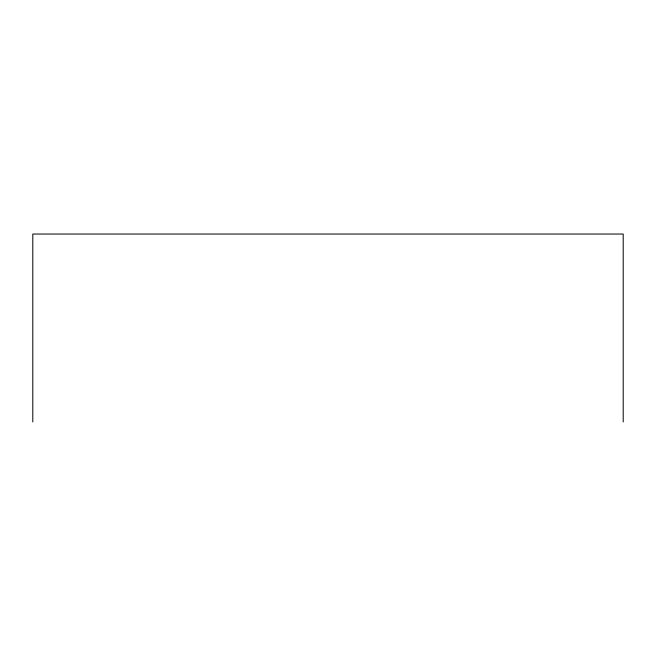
<?xml version="1.0" encoding="UTF-8"?>
<svg xmlns="http://www.w3.org/2000/svg" width="656" height="656" viewBox="0 0 656 656"><rect width="100%" height="100%" fill="white"/><g stroke="black" fill="none" stroke-linecap="round" stroke-linejoin="round"><path stroke-width="0.98" d="M623.2 421.964L623.2 234.036L32.8 234.036L32.8 421.964"/></g></svg>
